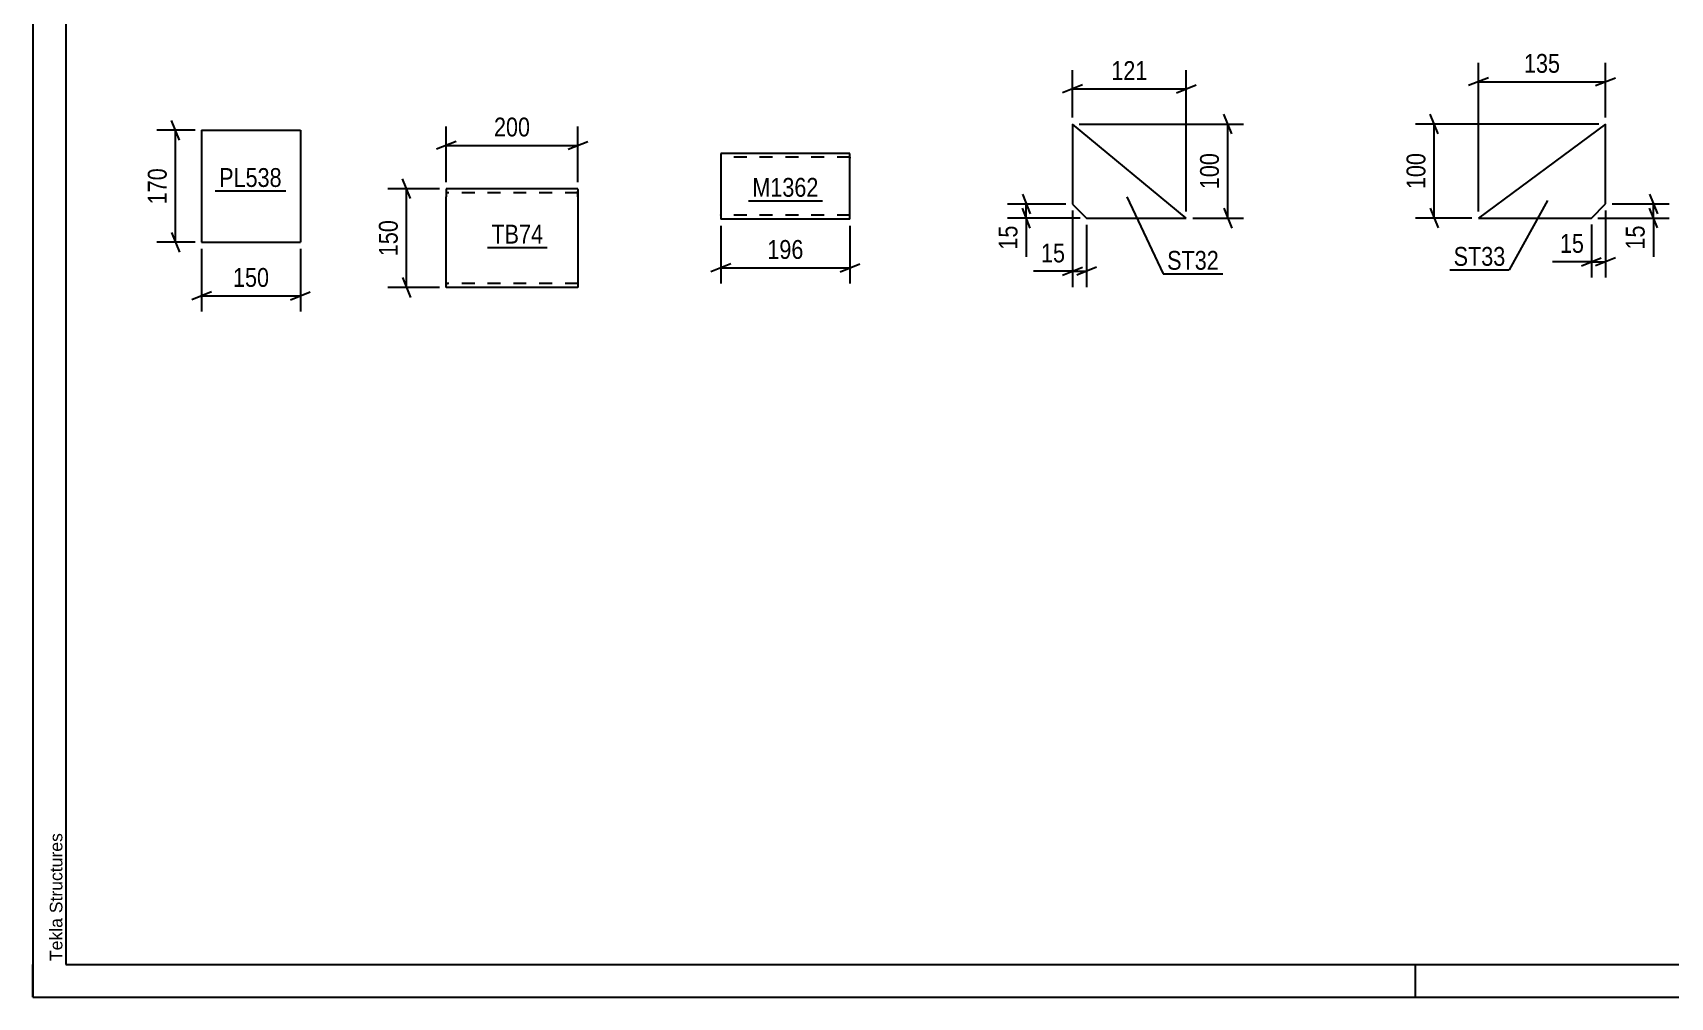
# Model space of a CAD drawing. Header units: millimetres. Extents: x 0 to 1775, y 0 to 560.
# Drawn here: x 0 to 248.7, y 0 to 146.5 of the extents above; entities that cross this region are included whole.
import ezdxf

# ---------------------------------------------------------------- set-up
doc = ezdxf.new("R2010")
doc.units = ezdxf.units.MM
doc.linetypes.add('DXK_LINE_DOT2', pattern=[3.9198, 1.9599, -1.9599])
doc.styles.add('Arial', font='ARIAL.TTF', dxfattribs={"height": 0.2})
doc.styles.add('Arial Narrow', font='ARIALN.TTF', dxfattribs={"height": 0.2})

# ---------------------------------------------------------------- blocks, each defined once
blk = doc.blocks.new('Unknown-814185345-1133')
at = {"color": 5, "linetype": 'Continuous'}
for p, q in [((0, 297), (0, 0)), ((5, 292), (5, 5)), ((0, 0), (0, 5)), ((5, 5), (415, 5)), ((210, 0), (210, 5)), ((0, 0), (420, 0))]:
    blk.add_line(p, q, dxfattribs=at)
at = {"color": 174, "linetype": 'Continuous', "style": 'Arial'}
blk.add_text('Tekla Structures', height=1.9102, rotation=90, dxfattribs=at).set_placement((4.5, 5.5))
blk = doc.blocks.new('Part-814185345-6829 - 6823')
at = {"color": 2, "linetype": 'Continuous'}
for p, q in [((238.86, 132.65), (219.58, 118.36)), ((238.86, 120.5), (238.86, 132.65)), ((236.72, 118.36), (238.86, 120.5)), ((219.58, 118.36), (236.72, 118.36))]:
    blk.add_line(p, q, dxfattribs=at)
blk = doc.blocks.new('Part-814185345-5746 - 5742')
at = {"color": 2, "linetype": 'Continuous'}
for p, q in [((25.65, 131.69), (25.65, 114.69)), ((25.65, 131.69), (40.65, 131.69)), ((40.65, 131.69), (40.65, 114.69)), ((25.65, 114.69), (40.65, 114.69))]:
    blk.add_line(p, q, dxfattribs=at)
blk = doc.blocks.new('Part-814185345-5778 - 5774')
at = {"color": 2, "linetype": 'Continuous'}
for p, q in [((62.8, 122.81), (62.8, 121.61)), ((82.8, 122.81), (62.8, 122.81)), ((82.8, 122.72), (82.8, 122.81)), ((82.8, 122.72), (82.8, 121.61)), ((62.8, 108.55), (62.8, 121.61)), ((82.8, 121.61), (82.8, 107.81)), ((62.8, 107.9), (62.8, 108.55)), ((62.8, 107.81), (62.8, 107.9)), ((82.8, 107.81), (62.8, 107.81))]:
    blk.add_line(p, q, dxfattribs=at)
at = {"color": 7, "linetype": 'DXK_LINE_DOT2'}
for p, q in [((82.8, 122.21), (62.8, 122.21)), ((82.8, 121.61), (82.8, 122.46)), ((62.8, 108.55), (62.8, 108.16)), ((62.8, 108.41), (62.8, 108.46)), ((82.8, 108.41), (62.8, 108.41)), ((82.8, 108.41), (82.8, 108.46))]:
    blk.add_line(p, q, dxfattribs=at)
blk = doc.blocks.new('Part-814185345-5954 - 5948')
at = {"color": 2, "linetype": 'Continuous'}
for p, q in [((175.19, 118.35), (157.92, 132.64)), ((157.92, 132.64), (157.92, 120.49)), ((157.92, 120.49), (160.06, 118.35)), ((160.06, 118.35), (175.19, 118.35))]:
    blk.add_line(p, q, dxfattribs=at)
blk = doc.blocks.new('Part-814185345-6744 - 6740')
at = {"color": 2, "linetype": 'Continuous'}
for p, q in [((124.12, 128.19), (104.51, 128.19)), ((104.51, 128.19), (104.51, 118.19)), ((124.12, 118.19), (124.12, 128.19)), ((124.12, 118.19), (104.51, 118.19))]:
    blk.add_line(p, q, dxfattribs=at)
at = {"color": 7, "linetype": 'DXK_LINE_DOT2'}
for p, q in [((124.12, 127.59), (104.51, 127.59)), ((124.12, 127.54), (124.12, 127.59)), ((124.12, 127.59), (124.12, 127.54)), ((124.12, 127.45), (124.12, 127.54)), ((124.12, 127.54), (124.12, 127.45)), ((104.51, 118.79), (104.51, 118.84)), ((124.12, 118.79), (104.51, 118.79))]:
    blk.add_line(p, q, dxfattribs=at)
blk = doc.blocks.new('StraightDimension-814185345-6831 - 6823')
at = {"color": 7, "linetype": 'Continuous'}
for p, q in [((219.58, 119.36), (219.58, 141.93)), ((238.86, 133.65), (238.86, 141.93)), ((221.08, 139.68), (218.08, 138.48)), ((237.36, 138.48), (240.36, 139.68)), ((219.58, 139.08), (238.86, 139.08))]:
    blk.add_line(p, q, dxfattribs=at)
at = {"color": 0}
blk.add_wipeout([(232.56, 139.83), (232.56, 144.03), (225.88, 144.03), (225.88, 139.83)], dxfattribs=at)
at = {"color": 3, "style": 'Arial Narrow'}
blk.add_text('135', height=2.863, dxfattribs=at).set_placement((226.48, 140.43))
blk = doc.blocks.new('StraightDimension-814185345-6843 - 6823')
at = {"color": 7, "linetype": 'Continuous'}
for p, q in [((238.86, 119.5), (238.86, 109.33)), ((236.72, 117.36), (236.72, 109.33)), ((235.22, 111.13), (238.22, 112.33)), ((240.36, 112.33), (237.36, 111.13)), ((236.72, 111.73), (238.86, 111.73))]:
    blk.add_line(p, q, dxfattribs=at)
at = {"color": 0}
blk.add_wipeout([(236.19, 112.48), (236.19, 116.68), (231.34, 116.68), (231.34, 112.48)], dxfattribs=at)
at = {"color": 7, "linetype": 'Continuous'}
blk.add_line((236.72, 111.73), (230.81, 111.73), dxfattribs=at)
blk.add_line((236.72, 111.73), (230.81, 111.73), dxfattribs=at)
at = {"color": 3, "style": 'Arial Narrow'}
blk.add_text('15', height=2.863, dxfattribs=at).set_placement((231.94, 113.08))
blk = doc.blocks.new('StraightDimension-814185345-6858 - 6823')
at = {"color": 7, "linetype": 'Continuous'}
for p, q in [((237.86, 132.65), (210.01, 132.65)), ((213.46, 131.15), (212.26, 134.15)), ((212.86, 118.36), (212.86, 132.65)), ((212.26, 119.86), (213.46, 116.86)), ((218.58, 118.36), (210.01, 118.36))]:
    blk.add_line(p, q, dxfattribs=at)
at = {"color": 0}
blk.add_wipeout([(212.11, 128.84), (207.91, 128.84), (207.91, 122.16), (212.11, 122.16)], dxfattribs=at)
at = {"color": 3, "style": 'Arial Narrow'}
blk.add_text('100', height=2.863, rotation=90.0002, dxfattribs=at).set_placement((211.51, 122.76))
blk = doc.blocks.new('StraightDimension-814185345-6870 - 6823')
at = {"color": 7, "linetype": 'Continuous'}
for p, q in [((245.56, 122), (246.76, 119)), ((239.86, 120.5), (248.56, 120.5)), ((246.76, 116.86), (245.56, 119.86)), ((246.16, 118.36), (246.16, 120.5)), ((237.72, 118.36), (248.56, 118.36))]:
    blk.add_line(p, q, dxfattribs=at)
at = {"color": 0}
blk.add_wipeout([(245.41, 117.83), (241.21, 117.83), (241.21, 112.98), (245.41, 112.98)], dxfattribs=at)
at = {"color": 7, "linetype": 'Continuous'}
blk.add_line((246.16, 118.36), (246.16, 112.45), dxfattribs=at)
blk.add_line((246.16, 118.36), (246.16, 112.45), dxfattribs=at)
at = {"color": 3, "style": 'Arial Narrow'}
blk.add_text('15', height=2.863, rotation=90.0002, dxfattribs=at).set_placement((244.81, 113.58))
blk = doc.blocks.new('StraightDimension-814185345-5748 - 5742')
at = {"color": 7, "linetype": 'Continuous'}
for p, q in [((25.65, 113.69), (25.65, 104.16)), ((40.65, 113.69), (40.65, 104.16)), ((27.15, 107.16), (24.15, 105.96)), ((39.15, 105.96), (42.15, 107.16)), ((25.65, 106.56), (40.65, 106.56))]:
    blk.add_line(p, q, dxfattribs=at)
at = {"color": 0}
blk.add_wipeout([(36.49, 107.31), (36.49, 111.51), (29.81, 111.51), (29.81, 107.31)], dxfattribs=at)
at = {"color": 3, "style": 'Arial Narrow'}
blk.add_text('150', height=2.863, dxfattribs=at).set_placement((30.41, 107.91))
blk = doc.blocks.new('StraightDimension-814185345-5759 - 5742')
at = {"color": 7, "linetype": 'Continuous'}
for p, q in [((22.29, 130.19), (21.09, 133.19)), ((24.65, 131.69), (18.84, 131.69)), ((21.69, 114.69), (21.69, 131.69)), ((24.65, 114.69), (18.84, 114.69)), ((21.09, 116.19), (22.29, 113.19))]:
    blk.add_line(p, q, dxfattribs=at)
at = {"color": 0}
blk.add_wipeout([(20.94, 126.53), (16.74, 126.53), (16.74, 119.85), (20.94, 119.85)], dxfattribs=at)
at = {"color": 3, "style": 'Arial Narrow'}
blk.add_text('170', height=2.863, rotation=90.0002, dxfattribs=at).set_placement((20.34, 120.45))
blk = doc.blocks.new('StraightDimension-814185345-5792 - 5774')
at = {"color": 7, "linetype": 'Continuous'}
for p, q in [((62.8, 123.81), (62.8, 132.26)), ((82.8, 123.81), (82.8, 132.26)), ((64.3, 130.01), (61.3, 128.81)), ((62.8, 129.41), (82.8, 129.41)), ((81.3, 128.81), (84.3, 130.01))]:
    blk.add_line(p, q, dxfattribs=at)
at = {"color": 0}
blk.add_wipeout([(76.14, 130.16), (76.14, 134.36), (69.45, 134.36), (69.45, 130.16)], dxfattribs=at)
at = {"color": 3, "style": 'Arial Narrow'}
blk.add_text('200', height=2.863, dxfattribs=at).set_placement((70.05, 130.76))
blk = doc.blocks.new('StraightDimension-814185345-5781 - 5774')
at = {"color": 7, "linetype": 'Continuous'}
for p, q in [((61.8, 122.81), (53.93, 122.81)), ((57.38, 121.31), (56.18, 124.31)), ((56.78, 107.81), (56.78, 122.81)), ((61.8, 107.81), (53.93, 107.81)), ((56.18, 109.31), (57.38, 106.31))]:
    blk.add_line(p, q, dxfattribs=at)
at = {"color": 0}
blk.add_wipeout([(56.03, 118.65), (51.83, 118.65), (51.83, 111.97), (56.03, 111.97)], dxfattribs=at)
at = {"color": 3, "style": 'Arial Narrow'}
blk.add_text('150', height=2.863, rotation=90.0002, dxfattribs=at).set_placement((55.43, 112.57))
blk = doc.blocks.new('StraightDimension-814185345-5990 - 5948')
at = {"color": 7, "linetype": 'Continuous'}
for p, q in [((157.92, 119.49), (157.92, 107.88)), ((160.06, 117.35), (160.06, 107.88)), ((156.42, 109.68), (159.42, 110.88)), ((157.92, 110.28), (160.06, 110.28)), ((161.56, 110.88), (158.56, 109.68))]:
    blk.add_line(p, q, dxfattribs=at)
at = {"color": 0}
blk.add_wipeout([(157.39, 111.03), (157.39, 115.23), (152.53, 115.23), (152.53, 111.03)], dxfattribs=at)
at = {"color": 7, "linetype": 'Continuous'}
blk.add_line((157.92, 110.28), (152.01, 110.28), dxfattribs=at)
blk.add_line((157.92, 110.28), (152.01, 110.28), dxfattribs=at)
at = {"color": 3, "style": 'Arial Narrow'}
blk.add_text('15', height=2.863, dxfattribs=at).set_placement((153.13, 111.63))
blk = doc.blocks.new('StraightDimension-814185345-5980 - 5948')
at = {"color": 7, "linetype": 'Continuous'}
for p, q in [((157.92, 133.64), (157.92, 140.84)), ((175.19, 119.35), (175.19, 140.84)), ((159.42, 138.59), (156.42, 137.39)), ((157.92, 137.99), (175.19, 137.99)), ((173.69, 137.39), (176.69, 138.59))]:
    blk.add_line(p, q, dxfattribs=at)
at = {"color": 0}
blk.add_wipeout([(169.89, 138.74), (169.89, 142.94), (163.21, 142.94), (163.21, 138.74)], dxfattribs=at)
at = {"color": 3, "style": 'Arial Narrow'}
blk.add_text('121', height=2.863, dxfattribs=at).set_placement((163.81, 139.34))
blk = doc.blocks.new('StraightDimension-814185345-5956 - 5948')
at = {"color": 7, "linetype": 'Continuous'}
for p, q in [((158.92, 132.64), (183.9, 132.64)), ((182.1, 131.14), (180.9, 134.14)), ((181.5, 118.35), (181.5, 132.64)), ((180.9, 119.85), (182.1, 116.85)), ((176.19, 118.35), (183.9, 118.35))]:
    blk.add_line(p, q, dxfattribs=at)
at = {"color": 0}
blk.add_wipeout([(180.75, 128.84), (176.55, 128.84), (176.55, 122.15), (180.75, 122.15)], dxfattribs=at)
at = {"color": 3, "style": 'Arial Narrow'}
blk.add_text('100', height=2.863, rotation=90.0002, dxfattribs=at).set_placement((180.15, 122.75))
blk = doc.blocks.new('StraightDimension-814185345-5968 - 5948')
at = {"color": 7, "linetype": 'Continuous'}
for p, q in [((150.3, 121.99), (151.5, 118.99)), ((156.92, 120.49), (148.05, 120.49)), ((151.5, 116.85), (150.3, 119.85)), ((150.9, 118.35), (150.9, 120.49)), ((159.06, 118.35), (148.05, 118.35))]:
    blk.add_line(p, q, dxfattribs=at)
at = {"color": 0}
blk.add_wipeout([(150.15, 117.83), (145.95, 117.83), (145.95, 112.97), (150.15, 112.97)], dxfattribs=at)
at = {"color": 7, "linetype": 'Continuous'}
blk.add_line((150.9, 118.35), (150.9, 112.45), dxfattribs=at)
blk.add_line((150.9, 118.35), (150.9, 112.45), dxfattribs=at)
at = {"color": 3, "style": 'Arial Narrow'}
blk.add_text('15', height=2.863, rotation=90.0002, dxfattribs=at).set_placement((149.55, 113.57))
blk = doc.blocks.new('StraightDimension-814185345-6746 - 6740')
at = {"color": 7, "linetype": 'Continuous'}
for p, q in [((104.51, 117.19), (104.51, 108.41)), ((124.12, 117.19), (124.12, 108.41)), ((106.01, 111.41), (103.01, 110.21)), ((104.51, 110.81), (124.12, 110.81)), ((122.62, 110.21), (125.62, 111.41))]:
    blk.add_line(p, q, dxfattribs=at)
at = {"color": 0}
blk.add_wipeout([(117.66, 111.56), (117.66, 115.76), (110.97, 115.76), (110.97, 111.56)], dxfattribs=at)
at = {"color": 3, "style": 'Arial Narrow'}
blk.add_text('196', height=2.863, dxfattribs=at).set_placement((111.57, 112.16))
blk = doc.blocks.new('Mark-814185345-6825 - 6823')
at = {"color": 0}
blk.add_wipeout([(223.65, 111.11), (223.65, 114.11), (215.8, 114.11), (215.8, 111.11)], dxfattribs=at)
blk.add_wipeout([(223.65, 111.11), (223.65, 114.11), (215.8, 114.11), (215.8, 111.11)], dxfattribs=at)
at = {"color": 30, "linetype": 'Continuous'}
for p in [(230.05, 121.04), (215.2, 110.51)]:
    blk.add_line(p, (224.25, 110.51), dxfattribs=at)
at = {"color": 3, "style": 'Arial Narrow'}
blk.add_text('ST33', height=2.863, dxfattribs=at).set_placement((215.8, 111.11))
blk = doc.blocks.new('Mark-814185345-5744 - 5742')
at = {"color": 0}
blk.add_wipeout([(37.82, 123.09), (37.82, 126.09), (28.31, 126.09), (28.31, 123.09)], dxfattribs=at)
blk.add_wipeout([(37.82, 123.09), (37.82, 126.09), (28.31, 126.09), (28.31, 123.09)], dxfattribs=at)
at = {"color": 30, "linetype": 'Continuous'}
blk.add_line((27.71, 122.49), (38.42, 122.49), dxfattribs=at)
at = {"color": 3, "style": 'Arial Narrow'}
blk.add_text('PL538', height=2.863, dxfattribs=at).set_placement((28.31, 123.09))
blk = doc.blocks.new('Mark-814185345-5776 - 5774')
at = {"color": 0}
blk.add_wipeout([(77.52, 114.49), (77.52, 117.49), (69.66, 117.49), (69.66, 114.49)], dxfattribs=at)
blk.add_wipeout([(77.52, 114.49), (77.52, 117.49), (69.66, 117.49), (69.66, 114.49)], dxfattribs=at)
at = {"color": 30, "linetype": 'Continuous'}
blk.add_line((69.06, 113.89), (78.12, 113.89), dxfattribs=at)
at = {"color": 3, "style": 'Arial Narrow'}
blk.add_text('TB74', height=2.863, dxfattribs=at).set_placement((69.66, 114.49))
blk = doc.blocks.new('Mark-814185345-5950 - 5948')
at = {"color": 0}
blk.add_wipeout([(180.15, 110.51), (180.15, 113.51), (172.29, 113.51), (172.29, 110.51)], dxfattribs=at)
blk.add_wipeout([(180.15, 110.51), (180.15, 113.51), (172.29, 113.51), (172.29, 110.51)], dxfattribs=at)
at = {"color": 30, "linetype": 'Continuous'}
for p, q in [((166.17, 121.58), (171.69, 109.91)), ((171.69, 109.91), (180.75, 109.91))]:
    blk.add_line(p, q, dxfattribs=at)
at = {"color": 3, "style": 'Arial Narrow'}
blk.add_text('ST32', height=2.863, dxfattribs=at).set_placement((172.29, 110.51))
blk = doc.blocks.new('Mark-814185345-6742 - 6740')
at = {"color": 0}
blk.add_wipeout([(119.34, 121.6), (119.34, 124.6), (109.29, 124.6), (109.29, 121.6)], dxfattribs=at)
blk.add_wipeout([(119.34, 121.6), (119.34, 124.6), (109.29, 124.6), (109.29, 121.6)], dxfattribs=at)
at = {"color": 30, "linetype": 'Continuous'}
blk.add_line((108.69, 121), (119.94, 121), dxfattribs=at)
at = {"color": 3, "style": 'Arial Narrow'}
blk.add_text('M1362', height=2.863, dxfattribs=at).set_placement((109.29, 121.6))

msp = doc.modelspace()

# ---------------------------------------------------------------- block references
for name in ['Unknown-814185345-1133', 'Part-814185345-5954 - 5948', 'Part-814185345-6829 - 6823', 'Part-814185345-5746 - 5742', 'Part-814185345-6744 - 6740', 'Part-814185345-5778 - 5774']:
    msp.add_blockref(name, (0, 0))

# ---------------------------------------------------------------- next in the draw order: block references
for name in ['StraightDimension-814185345-6831 - 6823', 'StraightDimension-814185345-5792 - 5774', 'Mark-814185345-5744 - 5742', 'Mark-814185345-6742 - 6740', 'StraightDimension-814185345-5990 - 5948', 'Mark-814185345-5776 - 5774', 'StraightDimension-814185345-6746 - 6740', 'StraightDimension-814185345-5748 - 5742']:
    msp.add_blockref(name, (0, 0))

# ---------------------------------------------------------------- next in the draw order: block references
for name in ['StraightDimension-814185345-5980 - 5948', 'StraightDimension-814185345-5759 - 5742', 'StraightDimension-814185345-5781 - 5774', 'StraightDimension-814185345-6843 - 6823']:
    msp.add_blockref(name, (0, 0))

# ---------------------------------------------------------------- next in the draw order: block references
for name in ['StraightDimension-814185345-5956 - 5948', 'StraightDimension-814185345-6858 - 6823']:
    msp.add_blockref(name, (0, 0))

# ---------------------------------------------------------------- next in the draw order: block references
for name in ['StraightDimension-814185345-5968 - 5948', 'StraightDimension-814185345-6870 - 6823', 'Mark-814185345-5950 - 5948', 'Mark-814185345-6825 - 6823']:
    msp.add_blockref(name, (0, 0))

doc.saveas('drawing.dxf')
